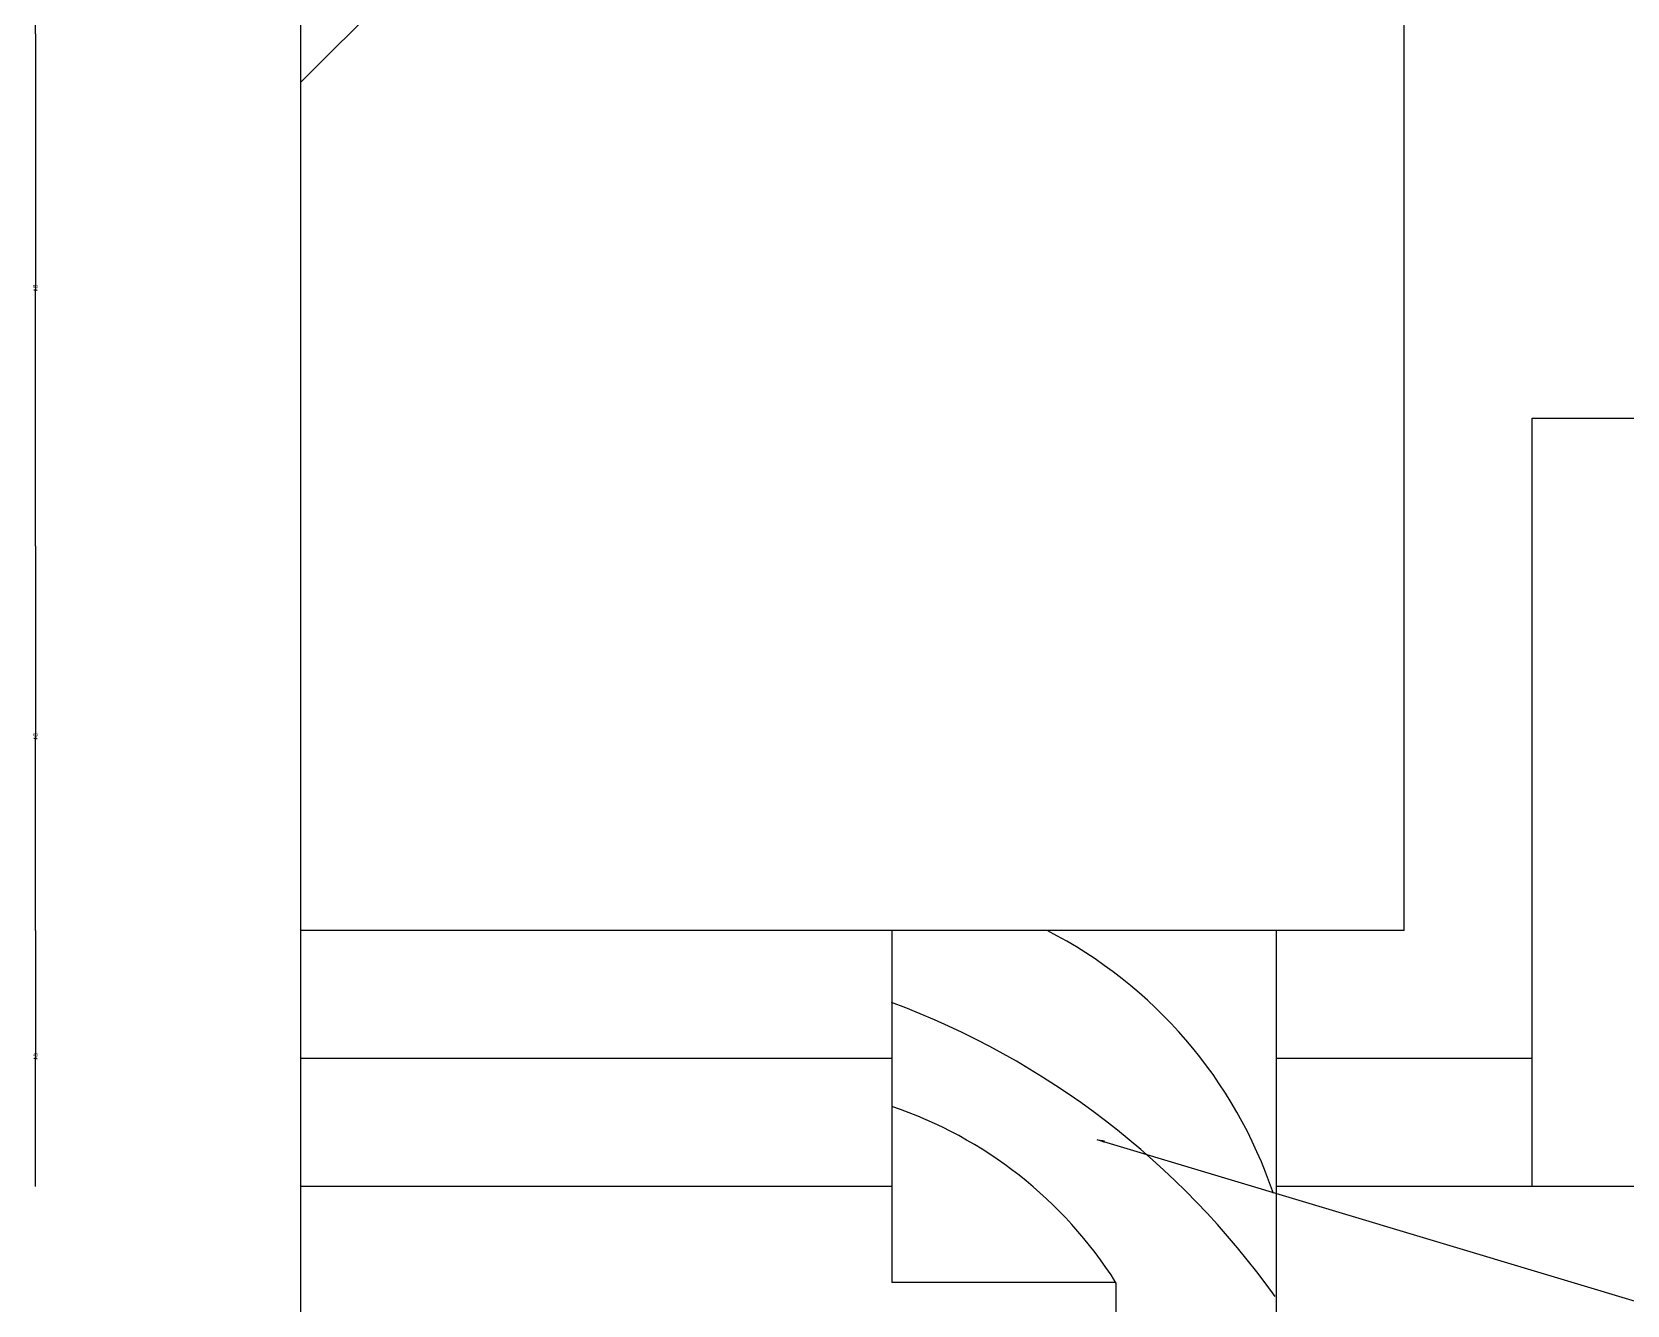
# Model space of a CAD drawing. Header units: metres. Extents: x 172 to 5375, y 420 to 6939.
# Drawn here: x 3835.6 to 4334, y 3537.6 to 3935.3 of the extents above; entities that cross this region are included whole.
import ezdxf

# ---------------------------------------------------------------- set-up
doc = ezdxf.new("R2010")
doc.units = ezdxf.units.M
for name, color, linetype in [('2', 2, 'Continuous'), ('4', 4, 'Continuous'), ('BH', 3, 'Continuous'), ('DIM', 3, 'Continuous')]:
    doc.layers.add(name, color=color, linetype=linetype)
doc.dimstyles.get("Standard").update_dxf_attribs({"dimtxt": 2.5, "dimasz": 2.5, "dimexe": 1.25, "dimexo": 0.625, "dimtad": 1, "dimcen": 2.5, "dimazin": 3, "dimtfac": 1, "dimtmove": 0, "dimatfit": 3})

# ---------------------------------------------------------------- blocks, each defined once
blk = doc.blocks.new('*D49')
for p, q in [((3836.7, 4434.65), (3836.7, 4184.65)), ((3836.45, 4184.65), (3836.2, 4184.65)), ((3836.7, 3934.65), (3836.7, 4184.65)), ((3836.7, 4184.65), (3836.7, 4184.65)), ((3836.95, 4184.65), (3837.2, 4184.65))]:
    blk.add_line(p, q)
at = {"layer": 'Defpoints'}
for p in [(3836.7, 4434.65), (3836.7, 4184.65), (3836.7, 3934.65)]:
    blk.add_point(p, dxfattribs=at)
at = {"layer": 'DIM', "insert": (3836.7, 4185.775), "char_height": 1, "attachment_point": 5}
blk.add_mtext('250', dxfattribs=at)
blk = doc.blocks.new('*D53')
for p, q in [((3836.7, 3934.65), (3836.7, 3854.65)), ((3836.45, 3854.65), (3836.2, 3854.65)), ((3836.7, 3774.65), (3836.7, 3854.65)), ((3836.7, 3854.65), (3836.7, 3854.65)), ((3836.95, 3854.65), (3837.2, 3854.65))]:
    blk.add_line(p, q)
at = {"layer": 'Defpoints'}
for p in [(3836.7, 3934.65), (3836.7, 3854.65), (3836.7, 3774.65)]:
    blk.add_point(p, dxfattribs=at)
at = {"layer": 'DIM', "insert": (3836.7, 3855.775), "char_height": 1, "attachment_point": 5}
blk.add_mtext('80', dxfattribs=at)
blk = doc.blocks.new('*D54')
for p, q in [((3836.7, 3774.65), (3836.7, 3714.65)), ((3836.45, 3714.65), (3836.2, 3714.65)), ((3836.7, 3654.66), (3836.7, 3714.65)), ((3836.7, 3714.65), (3836.7, 3714.65)), ((3836.95, 3714.65), (3837.2, 3714.65))]:
    blk.add_line(p, q)
at = {"layer": 'Defpoints'}
for p in [(3836.7, 3774.65), (3836.7, 3714.65), (3836.7, 3654.66)]:
    blk.add_point(p, dxfattribs=at)
at = {"layer": 'DIM', "insert": (3836.7, 3715.775), "char_height": 1, "attachment_point": 5}
blk.add_mtext('60', dxfattribs=at)
blk = doc.blocks.new('*D55')
for p, q in [((3836.7, 3654.66), (3836.7, 3614.65)), ((3836.45, 3614.65), (3836.2, 3614.65)), ((3836.7, 3574.65), (3836.7, 3614.65)), ((3836.7, 3614.65), (3836.7, 3614.65)), ((3836.95, 3614.65), (3837.2, 3614.65))]:
    blk.add_line(p, q)
at = {"layer": 'Defpoints'}
for p in [(3836.7, 3654.66), (3836.7, 3614.65), (3836.7, 3574.65)]:
    blk.add_point(p, dxfattribs=at)
at = {"layer": 'DIM', "insert": (3836.7, 3615.775), "char_height": 1, "attachment_point": 5}
blk.add_mtext('40', dxfattribs=at)

msp = doc.modelspace()

# ---------------------------------------------------------------- hatches: boundary and pattern name
at = {"layer": 'BH'}
h = msp.add_hatch(dxfattribs=at)
h.set_pattern_fill('ANSI31', scale=1000)
h.paths.add_polyline_path([(4264.32, 6057.66), (3919.56, 6085.95), (3919.56, 3654.65), (4264.32, 3654.65)])
h = msp.add_hatch(dxfattribs=at)
h.set_pattern_fill('AR-CONC', scale=10)
h.paths.add_polyline_path([(4464.32, 5574.65), (4765.42, 5574.65), (4765.42, 5774.65), (4304.32, 5774.65), (4304.32, 6054.38), (4264.32, 6057.66), (4264.32, 5734.65), (4725.42, 5734.65), (4725.42, 5614.65), (4424.32, 5614.65), (4424.32, 4594.65), (4264.32, 4594.65), (4264.32, 3654.65), (4224.32, 3654.65), (4224.32, 3614.65), (4304.32, 3614.65), (4304.32, 3814.65), (4364.32, 3814.65), (4364.32, 4554.65), (4464.32, 4554.65)])
h = msp.add_hatch(dxfattribs=at)
h.set_pattern_fill('ANSI33', scale=200)
h.paths.add_polyline_path([(4374.32, 3774.65), (4404.32, 3774.65), (4404.32, 3814.65), (4304.32, 3814.65), (4304.32, 3574.65), (4344.32, 3574.65), (4344.32, 3654.65), (4374.32, 3654.65)])
h.paths.add_polyline_path([(4404.32, 4434.65), (4404.32, 4514.65), (4364.32, 4514.65), (4364.32, 3814.65), (4404.32, 3814.65)])
h.paths.add_polyline_path([(4304.32, 3614.65), (4224.32, 3614.65), (4224.32, 3574.65), (4304.32, 3574.65)])
h.paths.add_polyline_path([(4104.32, 3614.65), (3919.56, 3614.65), (3919.56, 3574.65), (4104.32, 3574.65)])
h = msp.add_hatch(dxfattribs=at)
h.set_pattern_fill('AR-CONC', scale=10)
h.paths.add_polyline_path([(4104.32, 3654.65), (3919.56, 3654.65), (3919.56, 3614.65), (4104.32, 3614.65)])

# ---------------------------------------------------------------- linework, layer by layer
at = {"layer": '2'}
for q in [(4264.32, 6057.66), (3919.56, 3654.65)]:
    msp.add_line((4264.32, 3654.65), q, dxfattribs=at)
at = {"layer": '4'}
for p, q in [((4104.32, 3654.65), (4104.32, 3544.65)), ((4224.32, 3654.65), (4224.32, 3514.65)), ((4104.32, 3614.65), (3919.56, 3614.65)), ((4304.32, 3614.65), (4224.32, 3614.65)), ((4104.32, 3574.65), (3919.56, 3574.65)), ((4304.32, 3574.65), (4224.32, 3574.65)), ((4174.32, 3544.65), (4104.32, 3544.65)), ((4174.32, 3544.65), (4174.32, 3494.65))]:
    msp.add_line(p, q, dxfattribs=at)
msp.add_lwpolyline([(4604.32, 4654.65, -0.44), (4524.32, 4574.65), (4524.32, 4554.65), (4504.32, 4554.65), (4504.32, 4514.65), (4464.32, 4514.65), (4464.32, 4434.65), (4404.32, 4434.65), (4404.32, 3774.65), (4374.32, 3774.65), (4374.32, 3654.65), (4344.32, 3654.65), (4344.32, 3574.65), (4304.32, 3574.65)], format="xyb", dxfattribs=at)
msp.add_lwpolyline([(4304.32, 3574.65), (4304.32, 3814.65), (4404.32, 3814.65)], dxfattribs=at)
at = {"layer": 'BH'}
for centre, radius, start, end in [((4086.97, 3526.45), 144.09, 18.65, 62.83), ((4014.43, 3390.98), 257.34, 35.46, 69.59), ((4061.87, 3473.58), 133.02, 32.29, 71.39)]:
    msp.add_arc(centre, radius, start, end, dxfattribs=at)
at = {"layer": 'DIM'}
msp.add_line((3919.56, 3110.95), (3919.56, 6085.95), dxfattribs=at)

# ---------------------------------------------------------------- dimensions: what is measured, and where the dimension line sits
for base, p1, p2, text, picture, middle in [((3836.7, 4184.65), (3836.7, 4434.65), (3836.7, 3934.65), '250', '*D49', (3836.7, 4185.775)), ((3836.7, 3854.65), (3836.7, 3934.65), (3836.7, 3774.65), '80', '*D53', (3836.7, 3855.775)), ((3836.7, 3714.65), (3836.7, 3774.65), (3836.7, 3654.66), '60', '*D54', (3836.7, 3715.775)), ((3836.7, 3614.65), (3836.7, 3654.66), (3836.7, 3574.65), '40', '*D55', (3836.7, 3615.775))]:
    dim = msp.add_linear_dim(base=base, p1=p1, p2=p2, text=text, dimstyle='Standard', dxfattribs=at)
    dim.commit()
    dim.dimension.update_dxf_attribs({"geometry": picture, "text_midpoint": middle})

# ---------------------------------------------------------------- leaders
msp.add_leader([(4168.32, 3589.4), (4852.85, 3383.75)], dimstyle='Standard', dxfattribs=at)

doc.saveas('drawing.dxf')
